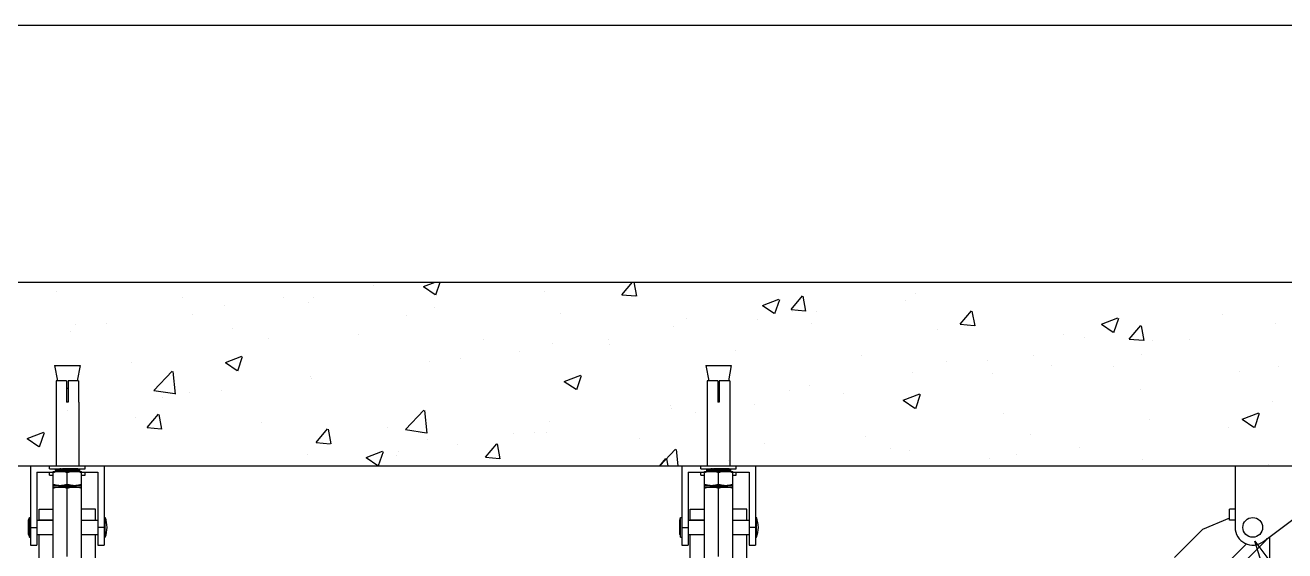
# Model space of a CAD drawing. Extents: x 185245 to 1992634, y -19957 to 755165.
# Drawn here: x 1876347 to 1880398, y 584013 to 585705 of the extents above; entities that cross this region are included whole.
import ezdxf

# ---------------------------------------------------------------- set-up
doc = ezdxf.new("R2010")
doc.units = 0
doc.header["$LTSCALE"] = 1000
doc.header["$MEASUREMENT"] = 0
for name, color, linetype in [('02___PRT_ALL_AXES', 7, 'Continuous'), ('03___PRT_ALL_CURVES', 7, 'Continuous'), ('11122', 7, 'Continuous'), ('图框', 4, 'Continuous')]:
    doc.layers.add(name, color=color, linetype=linetype)

msp = doc.modelspace()

# ---------------------------------------------------------------- linework, layer by layer
at = {"color": 0, "linetype": 'Continuous'}
for p, q in [((1876445.9, 584560), (1876445.9, 584491.7)), ((1876480, 584560), (1876445.9, 584560)), ((1876480, 584560), (1876480, 584491.7)), ((1876484.5, 584560), (1876484.5, 584491.7)), ((1876518.6, 584560), (1876484.5, 584560)), ((1876518.6, 584560), (1876518.6, 584491.7)), ((1878540.4, 584560), (1878540.4, 584491.7)), ((1878574.5, 584560), (1878540.4, 584560)), ((1878574.5, 584560), (1878574.5, 584491.7)), ((1878579, 584560), (1878579, 584491.7)), ((1878613.1, 584560), (1878579, 584560)), ((1878613.1, 584560), (1878613.1, 584491.7)), ((1876445.8, 584491.7), (1876445.8, 584286.8)), ((1876445.9, 584491.7), (1876445.8, 584491.7)), ((1876484.5, 584491.7), (1876480, 584491.7)), ((1876518.7, 584491.7), (1876518.6, 584491.7)), ((1876518.7, 584491.7), (1876518.7, 584286.8)), ((1878540.3, 584491.7), (1878540.3, 584286.8)), ((1878540.4, 584491.7), (1878540.3, 584491.7)), ((1878579, 584491.7), (1878574.5, 584491.7)), ((1878613.2, 584491.7), (1878613.1, 584491.7)), ((1878613.2, 584491.7), (1878613.2, 584286.8)), ((1876363.9, 584286.8), (1876363.9, 584031.8)), ((1876363.9, 584286.8), (1876425.3, 584286.8)), ((1876384.3, 584266.3), (1876384.3, 584031.8)), ((1876384.3, 584266.3), (1876436.7, 584266.3)), ((1876443.5, 584275.4), (1876443.5, 584271.7)), ((1876446.9, 584276.2), (1876446.2, 584276.1)), ((1876447.7, 584276.2), (1876446.9, 584276.2)), ((1876447.4, 584270.9), (1876448.3, 584270.9)), ((1876448.7, 584276.3), (1876447.7, 584276.2)), ((1876448.3, 584270.9), (1876449.4, 584270.8)), ((1876450.4, 584276.3), (1876448.7, 584276.3)), ((1876449.4, 584270.8), (1876451.3, 584270.7)), ((1876452.4, 584276.4), (1876450.4, 584276.3)), ((1876451.3, 584270.7), (1876454.9, 584270.6)), ((1876457.4, 584276.6), (1876452.4, 584276.4)), ((1876453.4, 584271.5), (1876454.9, 584271.4)), ((1876454.9, 584272.4), (1876454.1, 584272.4)), ((1876454.9, 584276.1), (1876454.4, 584276)), ((1876454.8, 584271.9), (1876454.4, 584271.9)), ((1876454.5, 584270.6), (1876454.8, 584270.6)), ((1876454.9, 584271.9), (1876454.8, 584271.9)), ((1876454.9, 584276.8), (1876454.9, 584277.6)), ((1876455, 584276.1), (1876454.9, 584276.1)), ((1876454.9, 584272.4), (1876454.9, 584272.4)), ((1876455, 584271.9), (1876454.9, 584271.9)), ((1876454.9, 584270), (1876454.9, 584271.6)), ((1876455, 584276.7), (1876455.4, 584276.5)), ((1876455, 584271.7), (1876455.8, 584271.7)), ((1876455, 584269.9), (1876457.4, 584268.5)), ((1876455.8, 584271.7), (1876456.8, 584271.8)), ((1876456, 584277.1), (1876457.6, 584277.3)), ((1876456, 584270.3), (1876457.6, 584270.5)), ((1876456.8, 584271.8), (1876458, 584271.8)), ((1876466.2, 584276.8), (1876457.4, 584276.6)), ((1876458.1, 584272.5), (1876458, 584272.5)), ((1876458, 584271.8), (1876460, 584271.9)), ((1876458.2, 584272.5), (1876458.1, 584272.5)), ((1876460, 584271.9), (1876463.3, 584272)), ((1876463.3, 584272), (1876468.4, 584272.2)), ((1876468.4, 584272.2), (1876475.6, 584272.4)), ((1876482.2, 584272.6), (1876481.3, 584272.6)), ((1876482.2, 584272.6), (1876481.3, 584272.6)), ((1876481.3, 584271.7), (1876482.1, 584271.7)), ((1876482.2, 584277.2), (1876481.5, 584277.2)), ((1876497.4, 584277.6), (1876482.2, 584277.2)), ((1876485.4, 584277.3), (1876482.2, 584277.2)), ((1876482.2, 584272.6), (1876482.2, 584272.6)), ((1876494.6, 584272.9), (1876506.9, 584273.2)), ((1876504.2, 584270.5), (1876507.1, 584270.8)), ((1876505, 584268.8), (1876507.5, 584269)), ((1876505.6, 584273.7), (1876505.4, 584273.7)), ((1876506.9, 584273.2), (1876512.2, 584273.4)), ((1876507.5, 584269), (1876509, 584269.2)), ((1876509.5, 584271.4), (1876507.8, 584272.3)), ((1876509.6, 584277.4), (1876508.2, 584277.4)), ((1876509.5, 584268.9), (1876508.9, 584269.3)), ((1876509, 584269.2), (1876509.5, 584269.4)), ((1876509.6, 584271.3), (1876509.5, 584271.4)), ((1876509.5, 584269.4), (1876509.6, 584269.5)), ((1876509.5, 584269.3), (1876509.5, 584269.3)), ((1876509.5, 584269.3), (1876509.6, 584269.3)), ((1876509.5, 584268.9), (1876509.9, 584268.9)), ((1876515.8, 584277.6), (1876509.6, 584277.4)), ((1876509.6, 584271.3), (1876509.6, 584269.5)), ((1876509.6, 584268.5), (1876509.6, 584268.9)), ((1876511.7, 584268.7), (1876511.9, 584268.7)), ((1876511.8, 584272.5), (1876511.8, 584272.4)), ((1876511.8, 584269), (1876511.8, 584272.4)), ((1876511.8, 584269), (1876511.8, 584269)), ((1876511.9, 584268.7), (1876512, 584268.6)), ((1876512, 584268.6), (1876512.1, 584268.6)), ((1876512.1, 584268.6), (1876512.3, 584268.5)), ((1876512.2, 584273.4), (1876514.2, 584273.5)), ((1876512.5, 584273.1), (1876520.5, 584273.1)), ((1876514.2, 584273.5), (1876515.9, 584273.6)), ((1876516, 584273.5), (1876515.4, 584273.6)), ((1876515.9, 584273.6), (1876516.8, 584273.6)), ((1876516.9, 584273.5), (1876516, 584273.5)), ((1876516.8, 584273.6), (1876517.6, 584273.7)), ((1876517.7, 584273.4), (1876516.9, 584273.5)), ((1876517.6, 584273.7), (1876518.3, 584273.7)), ((1876520.9, 584277.6), (1876520.9, 584274.5)), ((1876520.9, 584272.6), (1876520.9, 584272.6)), ((1876520.9, 584272.6), (1876520.9, 584269)), ((1876527.8, 584266.3), (1876580.1, 584266.3)), ((1876539.2, 584286.8), (1876600.6, 584286.8)), ((1876580.1, 584266.3), (1876580.1, 584031.8)), ((1876600.6, 584286.8), (1876600.6, 584031.8)), ((1878458.4, 584286.8), (1878458.4, 584031.8)), ((1878458.4, 584286.8), (1878519.8, 584286.8)), ((1878478.9, 584266.3), (1878478.9, 584031.8)), ((1878478.9, 584266.3), (1878531.2, 584266.3)), ((1878538.1, 584275.4), (1878538.1, 584271.7)), ((1878541.4, 584276.2), (1878540.7, 584276.1)), ((1878542.2, 584276.2), (1878541.4, 584276.2)), ((1878541.9, 584270.9), (1878542.9, 584270.9)), ((1878543.2, 584276.3), (1878542.2, 584276.2)), ((1878542.9, 584270.9), (1878543.9, 584270.8)), ((1878544.9, 584276.3), (1878543.2, 584276.3)), ((1878543.9, 584270.8), (1878545.8, 584270.7)), ((1878546.9, 584276.4), (1878544.9, 584276.3)), ((1878545.8, 584270.7), (1878549.4, 584270.6)), ((1878551.9, 584276.6), (1878546.9, 584276.4)), ((1878548, 584271.5), (1878549.4, 584271.4)), ((1878549.4, 584272.4), (1878548.6, 584272.4)), ((1878549.4, 584276.1), (1878548.9, 584276)), ((1878549.4, 584271.9), (1878548.9, 584271.9)), ((1878549, 584270.6), (1878549.4, 584270.6)), ((1878549.4, 584276.8), (1878549.4, 584277.6)), ((1878549.5, 584276.1), (1878549.4, 584276.1)), ((1878549.5, 584272.4), (1878549.4, 584272.4)), ((1878549.5, 584271.9), (1878549.4, 584271.9)), ((1878549.4, 584271.9), (1878549.4, 584271.9)), ((1878549.4, 584270), (1878549.4, 584271.6)), ((1878549.5, 584276.7), (1878549.9, 584276.5)), ((1878549.5, 584271.7), (1878550.3, 584271.7)), ((1878549.5, 584269.9), (1878551.9, 584268.5)), ((1878550.3, 584271.7), (1878551.4, 584271.8)), ((1878550.5, 584277.1), (1878552.1, 584277.3)), ((1878550.5, 584270.3), (1878552.1, 584270.5)), ((1878551.4, 584271.8), (1878552.5, 584271.8)), ((1878560.7, 584276.8), (1878551.9, 584276.6)), ((1878552.6, 584272.5), (1878552.5, 584272.5)), ((1878552.5, 584271.8), (1878554.6, 584271.9)), ((1878552.7, 584272.5), (1878552.6, 584272.5)), ((1878554.6, 584271.9), (1878557.9, 584272)), ((1878557.9, 584272), (1878562.9, 584272.2)), ((1878562.9, 584272.2), (1878570.1, 584272.4)), ((1878576.8, 584272.6), (1878575.8, 584272.6)), ((1878576.8, 584272.6), (1878575.8, 584272.6)), ((1878575.8, 584271.7), (1878576.6, 584271.7)), ((1878576.8, 584277.2), (1878576, 584277.2)), ((1878591.9, 584277.6), (1878576.8, 584277.2)), ((1878579.9, 584277.3), (1878576.8, 584277.2)), ((1878589.1, 584272.9), (1878601.4, 584273.2)), ((1878598.7, 584270.5), (1878601.7, 584270.8)), ((1878599.5, 584268.8), (1878602, 584269)), ((1878600.1, 584273.7), (1878599.9, 584273.7)), ((1878601.4, 584273.2), (1878606.7, 584273.4)), ((1878602, 584269), (1878603.5, 584269.2)), ((1878604, 584271.4), (1878602.3, 584272.3)), ((1878604.1, 584277.4), (1878602.7, 584277.4)), ((1878604, 584268.9), (1878603.4, 584269.3)), ((1878603.5, 584269.2), (1878604, 584269.4)), ((1878604.1, 584271.3), (1878604, 584271.4)), ((1878604, 584269.4), (1878604.1, 584269.5)), ((1878604, 584269.3), (1878604.1, 584269.3)), ((1878604, 584268.9), (1878604.4, 584268.9)), ((1878610.3, 584277.6), (1878604.1, 584277.4)), ((1878604.1, 584271.3), (1878604.1, 584269.5)), ((1878604.1, 584269.3), (1878604.1, 584269.3)), ((1878604.1, 584268.5), (1878604.1, 584268.9)), ((1878606.3, 584272.5), (1878606.4, 584272.4)), ((1878606.3, 584268.7), (1878606.4, 584268.7)), ((1878606.4, 584269), (1878606.4, 584272.4)), ((1878606.4, 584269), (1878606.4, 584269)), ((1878606.4, 584268.7), (1878606.5, 584268.6)), ((1878606.5, 584268.6), (1878606.6, 584268.6)), ((1878606.6, 584268.6), (1878606.8, 584268.5)), ((1878606.7, 584273.4), (1878608.7, 584273.5)), ((1878607, 584273.1), (1878615, 584273.1)), ((1878608.7, 584273.5), (1878610.4, 584273.6)), ((1878610.5, 584273.5), (1878609.9, 584273.6)), ((1878610.4, 584273.6), (1878611.3, 584273.6)), ((1878611.3, 584273.6), (1878612.1, 584273.7)), ((1878612.1, 584273.7), (1878612.8, 584273.7)), ((1878615.5, 584277.6), (1878615.5, 584274.5)), ((1878615.5, 584272.6), (1878615.5, 584272.6)), ((1878615.5, 584272.6), (1878615.5, 584269)), ((1878622.3, 584266.3), (1878674.7, 584266.3)), ((1878633.7, 584286.8), (1878695.1, 584286.8)), ((1878674.7, 584266.3), (1878674.7, 584031.8)), ((1878695.1, 584286.8), (1878695.1, 584031.8)), ((1880237.8, 584286.8), (1880237.8, 584088.7)), ((1880237.8, 584286.8), (1880658.5, 584286.8)), ((1880328.9, 584043.2), (1880624.8, 584266.3)), ((1876454.9, 584223), (1876454.9, 584222.2)), ((1876454.9, 584222.1), (1876454.9, 584222.1)), ((1876455, 584222), (1876458.9, 584219.7)), ((1876455.1, 584222.3), (1876456, 584222.5)), ((1876455.4, 584222.3), (1876457, 584222.6)), ((1876456, 584222.5), (1876457.6, 584222.7)), ((1876458.1, 584219.5), (1876456.3, 584218.5)), ((1876457, 584222.6), (1876459.5, 584222.8)), ((1876458.1, 584220.4), (1876458.1, 584219.4)), ((1876458.3, 584219.6), (1876458.1, 584219.5)), ((1876459.2, 584222.8), (1876459.4, 584222.8)), ((1876504.4, 584219.6), (1876507.3, 584219.8)), ((1876505.8, 584222.6), (1876504.8, 584222.5)), ((1876509.5, 584221.1), (1876506.3, 584222.9)), ((1876506.4, 584222.9), (1876506.4, 584222.8)), ((1876508.5, 584220.7), (1876506.9, 584220.6)), ((1876507.3, 584219.8), (1876509, 584220)), ((1876508.9, 584220.8), (1876508.5, 584220.7)), ((1876509.6, 584218.5), (1876509.6, 584221)), ((1878549.4, 584223), (1878549.4, 584222.2)), ((1878549.4, 584222.1), (1878549.4, 584222.1)), ((1878549.5, 584222), (1878553.5, 584219.7)), ((1878549.6, 584222.3), (1878550.5, 584222.5)), ((1878550, 584222.3), (1878551.5, 584222.6)), ((1878550.5, 584222.5), (1878552.1, 584222.7)), ((1878552.7, 584219.5), (1878550.8, 584218.5)), ((1878551.5, 584222.6), (1878554, 584222.8)), ((1878552.6, 584220.4), (1878552.6, 584219.4)), ((1878552.9, 584219.6), (1878552.7, 584219.5)), ((1878553.7, 584222.8), (1878554, 584222.8)), ((1878599, 584219.6), (1878601.8, 584219.8)), ((1878600.4, 584222.6), (1878599.3, 584222.5)), ((1878604, 584221.1), (1878600.9, 584222.9)), ((1878600.9, 584222.9), (1878600.9, 584222.8)), ((1878603, 584220.7), (1878601.4, 584220.6)), ((1878601.8, 584219.8), (1878603.5, 584220)), ((1878603.4, 584220.8), (1878603, 584220.7)), ((1878604.1, 584218.5), (1878604.1, 584221)), ((1876509.5, 584218.7), (1876509.6, 584218.8)), ((1878604, 584218.7), (1878604.1, 584218.8)), ((1876391.2, 584111.5), (1876391.2, 584147.9)), ((1876391.2, 584147.9), (1876436.7, 584147.9)), ((1876573.3, 584147.9), (1876527.8, 584147.9)), ((1876573.3, 584111.5), (1876573.3, 584147.9)), ((1878485.7, 584111.5), (1878485.7, 584147.9)), ((1878485.7, 584147.9), (1878531.2, 584147.9)), ((1878667.8, 584147.9), (1878622.3, 584147.9)), ((1878667.8, 584111.5), (1878667.8, 584147.9)), ((1880219.9, 584111.9), (1880219.9, 584147.9)), ((1880237.8, 584147.9), (1880219.9, 584147.9)), ((1876436.7, 584111.9), (1876391.2, 584111.9)), ((1876527.8, 584111.9), (1876573.3, 584111.9)), ((1878531.2, 584111.9), (1878485.7, 584111.9)), ((1878622.3, 584111.9), (1878667.8, 584111.9)), ((1880219.9, 584118.6), (1880133.3, 584081.9)), ((1880237.8, 584111.9), (1880219.9, 584111.9)), ((1876363.9, 584088.7), (1876384.3, 584088.7)), ((1876573.3, 583945.3), (1876573.3, 584065.9)), ((1876600.6, 584088.7), (1876580.1, 584088.7)), ((1878458.4, 584088.7), (1878478.9, 584088.7)), ((1878485.7, 583945.3), (1878485.7, 584065.9)), ((1878695.1, 584088.7), (1878674.7, 584088.7)), ((1880133.3, 584081.9), (1880043.2, 583991.7)), ((1880349.3, 583950.1), (1880349.3, 584058.6)), ((1876363.9, 584031.8), (1876384.3, 584031.8)), ((1876580.1, 584031.8), (1876600.6, 584031.8)), ((1878458.4, 584031.8), (1878478.9, 584031.8)), ((1878674.7, 584031.8), (1878695.1, 584031.8)), ((1880274.6, 584035.8), (1880204.7, 583965.9)), ((1880336.5, 584046.8), (1880230.2, 583940.5))]:
    msp.add_line(p, q, dxfattribs=at)
at = {"color": 7, "linetype": 'Continuous'}
for p, q in [((1876391.2, 582435.8), (1876391.2, 584065.9)), ((1878667.8, 582574.7), (1878667.8, 584065.9))]:
    msp.add_line(p, q, dxfattribs=at)
at = {"color": 0, "linetype": 'Continuous'}
for points in [[(1876446.2, 584276.1), (1876445.9, 584276.1), (1876445.6, 584276.1), (1876445.3, 584276.1), (1876445.1, 584276), (1876444.9, 584276), (1876444.7, 584276), (1876444.5, 584276), (1876444.4, 584276), (1876444.3, 584275.9), (1876444.1, 584275.9), (1876444, 584275.9), (1876444, 584275.9), (1876443.9, 584275.8), (1876443.8, 584275.8), (1876443.7, 584275.7), (1876443.5, 584275.5), (1876443.5, 584275.4)], [(1876443.5, 584271.7), (1876443.5, 584271.6), (1876443.7, 584271.4), (1876443.8, 584271.3), (1876443.9, 584271.3), (1876444, 584271.2), (1876444.1, 584271.2), (1876444.2, 584271.2), (1876444.3, 584271.2), (1876444.4, 584271.1), (1876444.6, 584271.1), (1876444.7, 584271.1), (1876444.9, 584271.1), (1876445.1, 584271.1), (1876445.4, 584271), (1876445.7, 584271), (1876445.9, 584271), (1876446.3, 584271), (1876446.6, 584270.9), (1876447.4, 584270.9)], [(1876452.4, 584271.4), (1876452.5, 584271.4), (1876452.5, 584271.4), (1876452.6, 584271.4), (1876452.7, 584271.4), (1876452.8, 584271.4), (1876453, 584271.5), (1876453.2, 584271.5), (1876453.4, 584271.5), (1876453.6, 584271.5), (1876453.9, 584271.6), (1876454.2, 584271.6), (1876454.6, 584271.6), (1876455, 584271.7)], [(1876481.5, 584277.2), (1876480, 584277.1), (1876466.2, 584276.8)], [(1876475.6, 584272.4), (1876480.9, 584272.6), (1876481.3, 584272.6)], [(1876482.2, 584272.6), (1876483.7, 584272.7), (1876494.6, 584272.9)], [(1876509.9, 584268.9), (1876510.3, 584268.9), (1876510.5, 584268.8), (1876510.8, 584268.8), (1876511.1, 584268.8), (1876511.3, 584268.8), (1876511.5, 584268.7), (1876511.6, 584268.7), (1876511.7, 584268.7)], [(1876520.3, 584273.2), (1876520.2, 584273.2), (1876520.1, 584273.2), (1876519.9, 584273.2), (1876519.8, 584273.3), (1876519.6, 584273.3), (1876519.4, 584273.3), (1876519.2, 584273.3), (1876518.9, 584273.3), (1876518.7, 584273.4), (1876518.4, 584273.4), (1876517.7, 584273.4)], [(1876518.3, 584273.7), (1876518.6, 584273.7), (1876518.9, 584273.8), (1876519.1, 584273.8), (1876519.4, 584273.8), (1876519.6, 584273.8), (1876519.7, 584273.8), (1876519.9, 584273.9), (1876520, 584273.9), (1876520.2, 584273.9), (1876520.3, 584273.9), (1876520.4, 584273.9), (1876520.5, 584274), (1876520.6, 584274), (1876520.7, 584274), (1876520.8, 584274.1), (1876520.9, 584274.3), (1876520.9, 584274.5)], [(1876520.9, 584272.6), (1876520.9, 584272.8), (1876520.8, 584273), (1876520.7, 584273.1), (1876520.6, 584273.1), (1876520.5, 584273.1), (1876520.4, 584273.2), (1876520.3, 584273.2)], [(1878540.7, 584276.1), (1878540.4, 584276.1), (1878540.1, 584276.1), (1878539.9, 584276.1), (1878539.6, 584276), (1878539.4, 584276), (1878539.2, 584276), (1878539.1, 584276), (1878538.9, 584276), (1878538.8, 584275.9), (1878538.7, 584275.9), (1878538.6, 584275.9), (1878538.5, 584275.9), (1878538.4, 584275.8), (1878538.3, 584275.8), (1878538.2, 584275.7), (1878538.1, 584275.5), (1878538.1, 584275.4)], [(1878538.1, 584271.7), (1878538.1, 584271.6), (1878538.2, 584271.4), (1878538.3, 584271.3), (1878538.4, 584271.3), (1878538.5, 584271.2), (1878538.6, 584271.2), (1878538.7, 584271.2), (1878538.8, 584271.2), (1878538.9, 584271.1), (1878539.1, 584271.1), (1878539.3, 584271.1), (1878539.4, 584271.1), (1878539.7, 584271.1), (1878539.9, 584271), (1878540.2, 584271), (1878540.5, 584271), (1878540.8, 584271), (1878541.1, 584270.9), (1878541.9, 584270.9)], [(1878547, 584271.4), (1878547, 584271.4), (1878547, 584271.4), (1878547.1, 584271.4), (1878547.2, 584271.4), (1878547.3, 584271.4), (1878547.5, 584271.5), (1878547.7, 584271.5), (1878547.9, 584271.5), (1878548.2, 584271.5), (1878548.5, 584271.6), (1878548.8, 584271.6), (1878549.1, 584271.6), (1878549.5, 584271.7)], [(1878576, 584277.2), (1878574.5, 584277.1), (1878560.7, 584276.8)], [(1878570.1, 584272.4), (1878575.4, 584272.6), (1878575.8, 584272.6)], [(1878576.8, 584272.6), (1878578.2, 584272.7), (1878589.1, 584272.9)], [(1878604.4, 584268.9), (1878604.8, 584268.9), (1878605.1, 584268.8), (1878605.3, 584268.8), (1878605.6, 584268.8), (1878605.8, 584268.8), (1878606, 584268.7), (1878606.1, 584268.7), (1878606.3, 584268.7)], [(1878611.8, 584273.5), (1878611.4, 584273.5), (1878610.5, 584273.5)], [(1878614.8, 584273.2), (1878614.7, 584273.2), (1878614.6, 584273.2), (1878614.4, 584273.2), (1878614.3, 584273.3), (1878614.1, 584273.3), (1878613.9, 584273.3), (1878613.7, 584273.3), (1878613.4, 584273.3), (1878613.2, 584273.4), (1878612.9, 584273.4), (1878612.6, 584273.4), (1878611.8, 584273.5)], [(1878612.8, 584273.7), (1878613.1, 584273.7), (1878613.4, 584273.8), (1878613.6, 584273.8), (1878613.9, 584273.8), (1878614.1, 584273.8), (1878614.3, 584273.8), (1878614.4, 584273.9), (1878614.6, 584273.9), (1878614.7, 584273.9), (1878614.8, 584273.9), (1878614.9, 584273.9), (1878615, 584274), (1878615.1, 584274), (1878615.2, 584274), (1878615.3, 584274.1), (1878615.4, 584274.3), (1878615.5, 584274.5)], [(1878615.5, 584272.6), (1878615.4, 584272.8), (1878615.3, 584273), (1878615.2, 584273.1), (1878615.1, 584273.1), (1878615, 584273.1), (1878614.9, 584273.2), (1878614.8, 584273.2)]]:
    msp.add_lwpolyline(points, dxfattribs=at)
at = {"color": 4}
msp.add_lwpolyline([(1880323.9, 583972.8), (1880301.2, 584044.8), (1880346, 583984)], close=True, dxfattribs=at)
at = {"color": 0, "linetype": 'Continuous'}
for centre, radius, start, end in [((1876489.7, 583170.8), 1102.2, 91.6501, 91.8075), ((1876465.8, 584186.7), 90.9, 94.1684, 95.1881), ((1876465.8, 584179.9), 90.9, 94.1694, 95.1882), ((1876474.1, 584072.4), 205.6, 93.2399, 94.147), ((1876380, 588973.4), 4697.3, 271.2473, 271.4806), ((1876415.3, 586779.9), 2503.6, 271.6057, 271.8794), ((1876489.3, 584477.1), 208.9, 273.3668, 274.3005), ((1876473.8, 585408.7), 1135.5, 271.607, 271.7731), ((1878584.2, 583170.8), 1102.2, 91.6501, 91.8075), ((1878560.4, 584186.7), 90.9, 94.1684, 95.1881), ((1878560.3, 584179.9), 90.9, 94.1694, 95.1882), ((1878568.6, 584072.4), 205.6, 93.2399, 94.147), ((1878474.5, 588973.4), 4697.3, 271.2473, 271.4806), ((1878509.8, 586779.9), 2503.6, 271.6057, 271.8794), ((1878583.8, 584477.1), 208.9, 273.3668, 274.3005), ((1878568.3, 585408.7), 1135.5, 271.607, 271.7731), ((1876465.8, 584132.1), 91, 94.1671, 95.1881), ((1876474.5, 584010.4), 212.9, 93.2502, 94.067), ((1876475.2, 584014.4), 209, 93.3665, 94.3004), ((1876498.7, 584311), 90.8, 274.1697, 275.1896), ((1876507.9, 584225.2), 5.31, 281.6493, 282.7309), ((1878560.4, 584132.1), 91, 94.1671, 95.1881), ((1878569.1, 584010.4), 212.9, 93.2502, 94.067), ((1878569.7, 584014.4), 209, 93.3665, 94.3004), ((1878593.2, 584311), 90.8, 274.1697, 275.1896), ((1878602.4, 584225.2), 5.31, 281.6493, 282.7309), ((1880294.7, 584088.7), 56.9, 180, 307.0107), ((1880294.7, 584088.7), 59.2, 314.9988, 322.2479)]:
    msp.add_arc(centre, radius, start, end, dxfattribs=at)
for points, knots in [([(1876454.4, 584276), (1876452.9, 584276), (1876450.7, 584275.9), (1876448, 584275.8), (1876446.5, 584275.7), (1876445.3, 584275.6), (1876444.3, 584275.6), (1876443.9, 584275.5), (1876443.5, 584275.4), (1876443.5, 584275.4)], [0, 0, 0, 0, 0.423925, 0.595722, 0.738554, 0.851132, 0.932472, 0.981953, 1, 1, 1, 1]), ([(1876454.1, 584272.4), (1876452.6, 584272.3), (1876450.5, 584272.3), (1876447.9, 584272.1), (1876446.4, 584272.1), (1876445.2, 584272), (1876444.3, 584271.9), (1876443.9, 584271.8), (1876443.5, 584271.8), (1876443.5, 584271.7)], [0, 0, 0, 0, 0.424043, 0.595743, 0.738454, 0.850936, 0.93224, 0.981777, 1, 1, 1, 1]), ([(1876454.4, 584271.9), (1876450.9, 584271.8), (1876437, 584271.3), (1876451, 584270.7), (1876454.5, 584270.6)], [0, 0, 0, 0, 0.498057, 1, 1, 1, 1]), ([(1876456.1, 584271.7), (1876455.6, 584271.7), (1876454.7, 584271.6), (1876453.6, 584271.5), (1876453, 584271.5), (1876452.6, 584271.4), (1876452.4, 584271.4), (1876452.2, 584271.3), (1876452.2, 584271.2), (1876452.3, 584271.2), (1876452.5, 584271.2), (1876452.8, 584271.1), (1876453.1, 584271.1), (1876453.8, 584271), (1876454.4, 584270.9), (1876454.8, 584270.9)], [0, 0, 0, 0, 0.234154, 0.41116, 0.477498, 0.528783, 0.56497, 0.586288, 0.595101, 0.608674, 0.63648, 0.679317, 0.737253, 0.810169, 1, 1, 1, 1]), ([(1876454.9, 584276.8), (1876454.9, 584276.9), (1876455.5, 584277), (1876455.7, 584277.1), (1876456, 584277.1)], [0, 0, 0, 0, 0.274675, 1, 1, 1, 1]), ([(1876454.9, 584270), (1876454.9, 584270.1), (1876455.5, 584270.2), (1876455.7, 584270.3), (1876456, 584270.3)], [0, 0, 0, 0, 0.274682, 1, 1, 1, 1]), ([(1876508.2, 584277.4), (1876504, 584277.3), (1876486.3, 584276.8), (1876468.5, 584276.5), (1876455, 584276.1)], [0, 0, 0, 0, 0.234468, 1, 1, 1, 1]), ([(1876481.3, 584272.6), (1876478.9, 584272.6), (1876470.1, 584272.4), (1876461.3, 584272.2), (1876455, 584271.9)], [0, 0, 0, 0, 0.27684, 1, 1, 1, 1]), ([(1876481.3, 584272.6), (1876476.4, 584272.5), (1876468, 584272.2), (1876459.6, 584271.9), (1876456.1, 584271.7)], [0, 0, 0, 0, 0.578882, 1, 1, 1, 1]), ([(1876505.4, 584273.7), (1876501.6, 584273.5), (1876485.9, 584273.2), (1876470.2, 584272.9), (1876458.2, 584272.5)], [0, 0, 0, 0, 0.237826, 1, 1, 1, 1]), ([(1876459.2, 584270.6), (1876460.6, 584270.7), (1876468, 584271.1), (1876475.3, 584271.4), (1876481.3, 584271.7)], [0, 0, 0, 0, 0.190147, 1, 1, 1, 1]), ([(1876462.9, 584268.5), (1876466.2, 584268.7), (1876479.9, 584269.4), (1876493.7, 584269.8), (1876504.2, 584270.5)], [0, 0, 0, 0, 0.237578, 1, 1, 1, 1]), ([(1876482.1, 584271.7), (1876484.4, 584271.8), (1876492.1, 584272.1), (1876499.8, 584272.4), (1876505.3, 584272.8)], [0, 0, 0, 0, 0.294129, 1, 1, 1, 1]), ([(1876505.3, 584272.8), (1876505.9, 584272.8), (1876507, 584272.9), (1876508, 584273), (1876508.5, 584273.1)], [0, 0, 0, 0, 0.577661, 1, 1, 1, 1]), ([(1876507.1, 584270.8), (1876507.3, 584270.8), (1876507.9, 584270.9), (1876508.5, 584270.9), (1876509, 584271)], [0, 0, 0, 0, 0.309698, 1, 1, 1, 1]), ([(1876508.5, 584273.1), (1876508.7, 584273.1), (1876509, 584273.2), (1876509.4, 584273.3), (1876509.5, 584273.3)], [0, 0, 0, 0, 0.642402, 1, 1, 1, 1]), ([(1876509.6, 584268.9), (1876509.6, 584268.7), (1876509, 584268.7), (1876508.7, 584268.6), (1876508.5, 584268.5)], [0, 0, 0, 0, 0.274803, 1, 1, 1, 1]), ([(1876508.6, 584272.8), (1876509.3, 584272.8), (1876510.4, 584272.7), (1876511.4, 584272.6), (1876511.8, 584272.5)], [0, 0, 0, 0, 0.677744, 1, 1, 1, 1]), ([(1876520.9, 584274.5), (1876520.9, 584274.4), (1876520.5, 584274.4), (1876520.1, 584274.3), (1876519, 584274.2), (1876517.7, 584274.1), (1876516, 584274), (1876513, 584273.9), (1876510.6, 584273.8), (1876508.9, 584273.8)], [0, 0, 0, 0, 0.017992, 0.06769, 0.149385, 0.262368, 0.405527, 0.577405, 1, 1, 1, 1]), ([(1876509, 584271), (1876509.1, 584271.1), (1876509.3, 584271.1), (1876509.5, 584271.2), (1876509.6, 584271.3)], [0, 0, 0, 0, 0.689299, 1, 1, 1, 1]), ([(1876509.6, 584271.3), (1876509.6, 584271.3), (1876509.6, 584271.3), (1876509.6, 584271.3), (1876509.6, 584271.3)], [0, 0, 0, 0, 0.5047, 1, 1, 1, 1]), ([(1876509.6, 584269.3), (1876509.8, 584269.3), (1876510.5, 584269.3), (1876511.1, 584269.2), (1876511.5, 584269.1)], [0, 0, 0, 0, 0.331185, 1, 1, 1, 1]), ([(1876510.9, 584273.4), (1876511.2, 584273.4), (1876511.6, 584273.3), (1876512.1, 584273.2), (1876512.3, 584273.2), (1876512.5, 584273.1), (1876512.5, 584273.1)], [0, 0, 0, 0, 0.42703, 0.735528, 0.924649, 1, 1, 1, 1]), ([(1876511.5, 584269.1), (1876511.6, 584269.1), (1876511.7, 584269.1), (1876511.8, 584269), (1876511.8, 584269)], [0, 0, 0, 0, 0.70775, 1, 1, 1, 1]), ([(1876512.5, 584273.1), (1876512.3, 584273.1), (1876512, 584272.9), (1876511.8, 584272.6), (1876511.8, 584272.4)], [0, 0, 0, 0, 0.495875, 1, 1, 1, 1]), ([(1876515.4, 584273.5), (1876516.1, 584273.5), (1876517.4, 584273.5), (1876518.9, 584273.4), (1876519.7, 584273.3), (1876520.1, 584273.2), (1876520.3, 584273.2), (1876520.5, 584273.1), (1876520.5, 584273.1)], [0, 0, 0, 0, 0.429234, 0.741517, 0.852145, 0.931884, 0.980656, 1, 1, 1, 1]), ([(1878548.9, 584276), (1878547.4, 584276), (1878545.2, 584275.9), (1878542.5, 584275.8), (1878541, 584275.7), (1878539.8, 584275.6), (1878538.8, 584275.6), (1878538.4, 584275.5), (1878538.1, 584275.4), (1878538.1, 584275.4)], [0, 0, 0, 0, 0.423925, 0.595722, 0.738554, 0.851132, 0.932472, 0.981953, 1, 1, 1, 1]), ([(1878548.6, 584272.4), (1878547.1, 584272.3), (1878545, 584272.3), (1878542.4, 584272.1), (1878540.9, 584272.1), (1878539.7, 584272), (1878538.8, 584271.9), (1878538.4, 584271.8), (1878538.1, 584271.8), (1878538.1, 584271.7)], [0, 0, 0, 0, 0.424043, 0.595743, 0.738454, 0.850936, 0.93224, 0.981777, 1, 1, 1, 1]), ([(1878548.9, 584271.9), (1878545.4, 584271.8), (1878531.6, 584271.3), (1878545.5, 584270.7), (1878549, 584270.6)], [0, 0, 0, 0, 0.498057, 1, 1, 1, 1]), ([(1878550.6, 584271.7), (1878550.1, 584271.7), (1878549.2, 584271.6), (1878548.1, 584271.5), (1878547.5, 584271.5), (1878547.1, 584271.4), (1878546.9, 584271.4), (1878546.8, 584271.3), (1878546.7, 584271.2), (1878546.8, 584271.2), (1878547, 584271.2), (1878547.3, 584271.1), (1878547.7, 584271.1), (1878548.4, 584271), (1878548.9, 584270.9), (1878549.4, 584270.9)], [0, 0, 0, 0, 0.234154, 0.41116, 0.477498, 0.528783, 0.56497, 0.586288, 0.595101, 0.608674, 0.63648, 0.679317, 0.737253, 0.810169, 1, 1, 1, 1]), ([(1878549.4, 584276.8), (1878549.4, 584276.9), (1878550, 584277), (1878550.3, 584277.1), (1878550.5, 584277.1)], [0, 0, 0, 0, 0.274675, 1, 1, 1, 1]), ([(1878549.4, 584270), (1878549.4, 584270.1), (1878550, 584270.2), (1878550.3, 584270.3), (1878550.5, 584270.3)], [0, 0, 0, 0, 0.274682, 1, 1, 1, 1]), ([(1878602.7, 584277.4), (1878598.5, 584277.3), (1878580.8, 584276.8), (1878563.1, 584276.5), (1878549.5, 584276.1)], [0, 0, 0, 0, 0.234468, 1, 1, 1, 1]), ([(1878575.8, 584272.6), (1878573.4, 584272.6), (1878564.6, 584272.4), (1878555.8, 584272.2), (1878549.5, 584271.9)], [0, 0, 0, 0, 0.27684, 1, 1, 1, 1]), ([(1878575.8, 584272.6), (1878570.9, 584272.5), (1878562.5, 584272.2), (1878554.1, 584271.9), (1878550.6, 584271.7)], [0, 0, 0, 0, 0.578882, 1, 1, 1, 1]), ([(1878599.9, 584273.7), (1878596.2, 584273.5), (1878580.4, 584273.2), (1878564.7, 584272.9), (1878552.7, 584272.5)], [0, 0, 0, 0, 0.237826, 1, 1, 1, 1]), ([(1878553.7, 584270.6), (1878555.1, 584270.7), (1878562.5, 584271.1), (1878569.9, 584271.4), (1878575.8, 584271.7)], [0, 0, 0, 0, 0.190147, 1, 1, 1, 1]), ([(1878557.4, 584268.5), (1878560.7, 584268.7), (1878574.5, 584269.4), (1878588.2, 584269.8), (1878598.7, 584270.5)], [0, 0, 0, 0, 0.237578, 1, 1, 1, 1]), ([(1878576.6, 584271.7), (1878578.9, 584271.8), (1878586.6, 584272.1), (1878594.4, 584272.4), (1878599.8, 584272.8)], [0, 0, 0, 0, 0.294129, 1, 1, 1, 1]), ([(1878599.8, 584272.8), (1878600.4, 584272.8), (1878601.5, 584272.9), (1878602.5, 584273), (1878603, 584273.1)], [0, 0, 0, 0, 0.577661, 1, 1, 1, 1]), ([(1878601.7, 584270.8), (1878601.8, 584270.8), (1878602.5, 584270.9), (1878603.1, 584270.9), (1878603.5, 584271)], [0, 0, 0, 0, 0.309698, 1, 1, 1, 1]), ([(1878603, 584273.1), (1878603.2, 584273.1), (1878603.6, 584273.2), (1878603.9, 584273.3), (1878604, 584273.3)], [0, 0, 0, 0, 0.642402, 1, 1, 1, 1]), ([(1878604.1, 584268.9), (1878604.1, 584268.7), (1878603.5, 584268.7), (1878603.3, 584268.6), (1878603, 584268.5)], [0, 0, 0, 0, 0.274803, 1, 1, 1, 1]), ([(1878603.2, 584272.8), (1878603.9, 584272.8), (1878604.9, 584272.7), (1878606, 584272.6), (1878606.3, 584272.5)], [0, 0, 0, 0, 0.677744, 1, 1, 1, 1]), ([(1878615.5, 584274.5), (1878615.5, 584274.4), (1878615.1, 584274.4), (1878614.6, 584274.3), (1878613.5, 584274.2), (1878612.2, 584274.1), (1878610.5, 584274), (1878607.5, 584273.9), (1878605.1, 584273.8), (1878603.4, 584273.8)], [0, 0, 0, 0, 0.017992, 0.06769, 0.149385, 0.262368, 0.405527, 0.577405, 1, 1, 1, 1]), ([(1878603.5, 584271), (1878603.6, 584271.1), (1878603.8, 584271.1), (1878604.1, 584271.2), (1878604.1, 584271.3)], [0, 0, 0, 0, 0.689299, 1, 1, 1, 1]), ([(1878604.1, 584271.3), (1878604.1, 584271.3), (1878604.1, 584271.3), (1878604.1, 584271.3), (1878604.1, 584271.3)], [0, 0, 0, 0, 0.5047, 1, 1, 1, 1]), ([(1878604.1, 584269.3), (1878604.3, 584269.3), (1878605, 584269.3), (1878605.6, 584269.2), (1878606, 584269.1)], [0, 0, 0, 0, 0.331185, 1, 1, 1, 1]), ([(1878605.5, 584273.4), (1878605.7, 584273.4), (1878606.1, 584273.3), (1878606.6, 584273.2), (1878606.9, 584273.2), (1878607, 584273.1), (1878607, 584273.1)], [0, 0, 0, 0, 0.42703, 0.735528, 0.924649, 1, 1, 1, 1]), ([(1878606, 584269.1), (1878606.1, 584269.1), (1878606.2, 584269.1), (1878606.4, 584269), (1878606.4, 584269)], [0, 0, 0, 0, 0.70775, 1, 1, 1, 1]), ([(1878607, 584273.1), (1878606.9, 584273.1), (1878606.5, 584272.9), (1878606.4, 584272.6), (1878606.4, 584272.4)], [0, 0, 0, 0, 0.495875, 1, 1, 1, 1]), ([(1878609.9, 584273.5), (1878610.7, 584273.5), (1878611.9, 584273.5), (1878613.4, 584273.4), (1878614.2, 584273.3), (1878614.6, 584273.2), (1878614.9, 584273.2), (1878615, 584273.1), (1878615, 584273.1)], [0, 0, 0, 0, 0.429234, 0.741517, 0.852145, 0.931884, 0.980656, 1, 1, 1, 1]), ([(1876454.9, 584222.1), (1876454.9, 584222.2), (1876455.1, 584222.3), (1876455.3, 584222.3), (1876455.4, 584222.3)], [0, 0, 0, 0, 0.327236, 1, 1, 1, 1]), ([(1876454.9, 584222.2), (1876454.9, 584222.2), (1876455, 584222.3), (1876455.1, 584222.3), (1876455.1, 584222.3)], [0, 0, 0, 0, 0.338345, 1, 1, 1, 1]), ([(1876500.6, 584223), (1876492.3, 584222.4), (1876480.1, 584222.2), (1876466.1, 584221.1), (1876460.2, 584221.1), (1876458.3, 584220.5)], [0, 0, 0, 0, 0.591182, 0.863466, 1, 1, 1, 1]), ([(1876504.8, 584222.5), (1876496.5, 584221.4), (1876483.3, 584221.5), (1876467.9, 584220.2), (1876460.6, 584220.3), (1876458.3, 584219.6)], [0, 0, 0, 0, 0.541764, 0.845341, 1, 1, 1, 1]), ([(1876505.3, 584220.4), (1876502.3, 584220.2), (1876488.1, 584219.5), (1876473.8, 584219.1), (1876462.5, 584218.5)], [0, 0, 0, 0, 0.204737, 1, 1, 1, 1]), ([(1876482.2, 584218.5), (1876484.4, 584218.5), (1876491.8, 584218.9), (1876499.2, 584219.2), (1876504.4, 584219.6)], [0, 0, 0, 0, 0.289076, 1, 1, 1, 1]), ([(1876506.4, 584222.8), (1876506.3, 584222.8), (1876506.1, 584222.7), (1876506, 584222.7), (1876505.8, 584222.6)], [0, 0, 0, 0, 0.349486, 1, 1, 1, 1]), ([(1876509.6, 584221), (1876509.6, 584221), (1876509.3, 584220.9), (1876509.1, 584220.8), (1876508.9, 584220.8)], [0, 0, 0, 0, 0.287134, 1, 1, 1, 1]), ([(1876509.1, 584220.1), (1876509.2, 584220.1), (1876509.3, 584220.1), (1876509.6, 584220.2), (1876509.6, 584220.3)], [0, 0, 0, 0, 0.698834, 1, 1, 1, 1]), ([(1878549.4, 584222.1), (1878549.5, 584222.2), (1878549.7, 584222.3), (1878549.8, 584222.3), (1878550, 584222.3)], [0, 0, 0, 0, 0.327236, 1, 1, 1, 1]), ([(1878549.4, 584222.2), (1878549.4, 584222.2), (1878549.5, 584222.3), (1878549.6, 584222.3), (1878549.6, 584222.3)], [0, 0, 0, 0, 0.338345, 1, 1, 1, 1]), ([(1878595.2, 584223), (1878586.8, 584222.4), (1878574.6, 584222.2), (1878560.6, 584221.1), (1878554.7, 584221.1), (1878552.9, 584220.5)], [0, 0, 0, 0, 0.591182, 0.863466, 1, 1, 1, 1]), ([(1878599.3, 584222.5), (1878591, 584221.4), (1878577.8, 584221.5), (1878562.4, 584220.2), (1878555.2, 584220.3), (1878552.9, 584219.6)], [0, 0, 0, 0, 0.541764, 0.845341, 1, 1, 1, 1]), ([(1878599.8, 584220.4), (1878596.9, 584220.2), (1878582.6, 584219.5), (1878568.3, 584219.1), (1878557, 584218.5)], [0, 0, 0, 0, 0.204737, 1, 1, 1, 1]), ([(1878576.8, 584218.5), (1878578.9, 584218.5), (1878586.3, 584218.9), (1878593.7, 584219.2), (1878599, 584219.6)], [0, 0, 0, 0, 0.289076, 1, 1, 1, 1]), ([(1878600.9, 584222.8), (1878600.9, 584222.8), (1878600.7, 584222.7), (1878600.5, 584222.7), (1878600.4, 584222.6)], [0, 0, 0, 0, 0.349486, 1, 1, 1, 1]), ([(1878604.1, 584221), (1878604.1, 584221), (1878603.8, 584220.9), (1878603.6, 584220.8), (1878603.4, 584220.8)], [0, 0, 0, 0, 0.287134, 1, 1, 1, 1]), ([(1878603.6, 584220.1), (1878603.7, 584220.1), (1878603.9, 584220.1), (1878604.1, 584220.2), (1878604.1, 584220.3)], [0, 0, 0, 0, 0.698834, 1, 1, 1, 1]), ([(1876508.4, 584218.5), (1876508.7, 584218.5), (1876509, 584218.5), (1876509.4, 584218.6), (1876509.5, 584218.7)], [0, 0, 0, 0, 0.643778, 1, 1, 1, 1]), ([(1878603, 584218.5), (1878603.2, 584218.5), (1878603.5, 584218.5), (1878603.9, 584218.6), (1878604, 584218.7)], [0, 0, 0, 0, 0.643778, 1, 1, 1, 1])]:
    msp.add_open_spline(points, degree=3, knots=knots, dxfattribs=at)
for points in [[(1876511.8, 584269), (1876511.8, 584268.9), (1876511.9, 584268.7), (1876512, 584268.6)], [(1876520.9, 584272.6), (1876520.9, 584272.9), (1876520.7, 584273.1), (1876520.5, 584273.1)], [(1876520.5, 584268.5), (1876520.7, 584268.5), (1876520.9, 584268.8), (1876520.9, 584269)], [(1878606.4, 584269), (1878606.4, 584268.9), (1878606.4, 584268.7), (1878606.5, 584268.6)], [(1878615.5, 584272.6), (1878615.5, 584272.9), (1878615.2, 584273.1), (1878615, 584273.1)], [(1878615, 584268.5), (1878615.2, 584268.5), (1878615.5, 584268.8), (1878615.5, 584269)]]:
    msp.add_open_spline(points, degree=3, dxfattribs=at)
at = {"layer": '02___PRT_ALL_AXES', "color": 0, "linetype": 'Continuous'}
for p, q in [((1876009.6, 584878.4), (1881016, 584878.4)), ((1876441.3, 584610), (1876450.6, 584560)), ((1876441.3, 584610), (1876523.2, 584610)), ((1876523.2, 584610), (1876513.8, 584560)), ((1878535.8, 584610), (1878545.2, 584560)), ((1878535.8, 584610), (1878617.7, 584610)), ((1878617.7, 584610), (1878608.3, 584560)), ((1876480, 584537.2), (1876484.5, 584537.2)), ((1878574.5, 584537.2), (1878579, 584537.2)), ((1876009.6, 584286.8), (1881016, 584286.8)), ((1876425.3, 584277.6), (1876425.3, 584286.8)), ((1876425.3, 584286.8), (1876539.2, 584286.8)), ((1876425.3, 584277.6), (1876539.2, 584277.6)), ((1876425.3, 584257.2), (1876425.3, 584266.3)), ((1876436.7, 583990.8), (1876436.7, 584268.5)), ((1876436.7, 584268.5), (1876527.8, 584268.5)), ((1876454.9, 584276.8), (1876454.9, 584277.6)), ((1876454.9, 584270), (1876454.9, 584271.6)), ((1876482.2, 584227.1), (1876482.2, 584264.5)), ((1876509.6, 584271.3), (1876509.6, 584269.5)), ((1876509.6, 584268.5), (1876509.6, 584268.9)), ((1876527.8, 583990.8), (1876527.8, 584268.5)), ((1876539.2, 584277.6), (1876539.2, 584286.8)), ((1876539.2, 584257.2), (1876539.2, 584266.3)), ((1878519.8, 584277.6), (1878519.8, 584286.8)), ((1878519.8, 584286.8), (1878633.7, 584286.8)), ((1878519.8, 584277.6), (1878633.7, 584277.6)), ((1878519.8, 584257.2), (1878519.8, 584266.3)), ((1878531.2, 583990.8), (1878531.2, 584268.5)), ((1878531.2, 584268.5), (1878622.3, 584268.5)), ((1878549.4, 584276.8), (1878549.4, 584277.6)), ((1878549.4, 584270), (1878549.4, 584271.6)), ((1878576.8, 584227.1), (1878576.8, 584264.5)), ((1878604.1, 584271.3), (1878604.1, 584269.5)), ((1878604.1, 584268.5), (1878604.1, 584268.9)), ((1878622.3, 583990.8), (1878622.3, 584268.5)), ((1878633.7, 584277.6), (1878633.7, 584286.8)), ((1878633.7, 584257.2), (1878633.7, 584266.3)), ((1876425.3, 584257.2), (1876436.7, 584257.2)), ((1876527.8, 584223), (1876436.7, 584223)), ((1876454.9, 584223), (1876454.9, 584222.2)), ((1876509.6, 584220.3), (1876509.6, 584218.5)), ((1876527.8, 584257.2), (1876539.2, 584257.2)), ((1878519.8, 584257.2), (1878531.2, 584257.2)), ((1878622.3, 584223), (1878531.2, 584223)), ((1878549.4, 584223), (1878549.4, 584222.2)), ((1878604.1, 584220.3), (1878604.1, 584218.5)), ((1878622.3, 584257.2), (1878633.7, 584257.2)), ((1876436.7, 584218.5), (1876527.8, 584218.5)), ((1876482.2, 583994.9), (1876482.2, 584214.4)), ((1878531.2, 584218.5), (1878622.3, 584218.5)), ((1878576.8, 583994.9), (1878576.8, 584214.4)), ((1876357.3, 584111.5), (1876360.2, 584120.6)), ((1876357.3, 584065.9), (1876357.3, 584111.5)), ((1876360.2, 584056.8), (1876360.2, 584120.6)), ((1876360.2, 584120.6), (1876363.9, 584120.6)), ((1876384.3, 584111.5), (1876436.7, 584111.5)), ((1876527.8, 584111.5), (1876580.1, 584111.5)), ((1876600.6, 584120.6), (1876604.3, 584120.6)), ((1876604.3, 584056.8), (1876604.3, 584120.6)), ((1878451.9, 584111.5), (1878454.7, 584120.6)), ((1878451.9, 584065.9), (1878451.9, 584111.5)), ((1878454.7, 584056.8), (1878454.7, 584120.6)), ((1878454.7, 584120.6), (1878458.4, 584120.6)), ((1878478.9, 584111.5), (1878531.2, 584111.5)), ((1878622.3, 584111.5), (1878674.7, 584111.5)), ((1878695.1, 584120.6), (1878698.8, 584120.6)), ((1878698.8, 584056.8), (1878698.8, 584120.6)), ((1876357.3, 584065.9), (1876360.2, 584056.8)), ((1876384.3, 584065.9), (1876436.7, 584065.9)), ((1876527.8, 584065.9), (1876580.1, 584065.9)), ((1878451.9, 584065.9), (1878454.7, 584056.8)), ((1878478.9, 584065.9), (1878531.2, 584065.9)), ((1878622.3, 584065.9), (1878674.7, 584065.9)), ((1876360.2, 584056.8), (1876363.9, 584056.8)), ((1876600.6, 584056.8), (1876604.3, 584056.8)), ((1878454.7, 584056.8), (1878458.4, 584056.8)), ((1878695.1, 584056.8), (1878698.8, 584056.8))]:
    msp.add_line(p, q, dxfattribs=at)
msp.add_circle((1880294.7, 584088.7), 31.9, dxfattribs=at)
for centre in [(1876519, 584088.7), (1878613.5, 584088.7)]:
    msp.add_arc(centre, 91.1, 339.5127, 20.4873, dxfattribs=at)
for points, knots in [([(1876459.5, 584268.5), (1876453.7, 584268.5), (1876445.9, 584267.3), (1876438.5, 584265.1), (1876436.7, 584264.5)], [0, 0, 0, 0, 0.7481, 1, 1, 1, 1]), ([(1876482.2, 584264.5), (1876480.4, 584265.1), (1876473, 584267.3), (1876465.2, 584268.5), (1876459.5, 584268.5)], [0, 0, 0, 0, 0.2519, 1, 1, 1, 1]), ([(1876505, 584268.5), (1876499.2, 584268.5), (1876491.5, 584267.3), (1876484.1, 584265.1), (1876482.2, 584264.5)], [0, 0, 0, 0, 0.7481, 1, 1, 1, 1]), ([(1876527.8, 584264.5), (1876525.9, 584265.1), (1876518.5, 584267.3), (1876510.8, 584268.5), (1876505, 584268.5)], [0, 0, 0, 0, 0.2519, 1, 1, 1, 1]), ([(1878554, 584268.5), (1878548.2, 584268.5), (1878540.5, 584267.3), (1878533.1, 584265.1), (1878531.2, 584264.5)], [0, 0, 0, 0, 0.7481, 1, 1, 1, 1]), ([(1878576.8, 584264.5), (1878574.9, 584265.1), (1878567.5, 584267.3), (1878559.8, 584268.5), (1878554, 584268.5)], [0, 0, 0, 0, 0.2519, 1, 1, 1, 1]), ([(1878599.5, 584268.5), (1878593.7, 584268.5), (1878586, 584267.3), (1878578.6, 584265.1), (1878576.8, 584264.5)], [0, 0, 0, 0, 0.7481, 1, 1, 1, 1]), ([(1878622.3, 584264.5), (1878620.4, 584265.1), (1878613.1, 584267.3), (1878605.3, 584268.5), (1878599.5, 584268.5)], [0, 0, 0, 0, 0.2519, 1, 1, 1, 1]), ([(1876459.5, 584223), (1876453.7, 584223), (1876445.9, 584224.2), (1876438.5, 584226.5), (1876436.7, 584227.1)], [0, 0, 0, 0, 0.7481, 1, 1, 1, 1]), ([(1876482.2, 584227.1), (1876480.4, 584226.5), (1876473, 584224.2), (1876465.2, 584223), (1876459.5, 584223)], [0, 0, 0, 0, 0.2519, 1, 1, 1, 1]), ([(1876505, 584223), (1876499.2, 584223), (1876491.5, 584224.2), (1876484.1, 584226.5), (1876482.2, 584227.1)], [0, 0, 0, 0, 0.7481, 1, 1, 1, 1]), ([(1876527.8, 584227.1), (1876525.9, 584226.5), (1876518.5, 584224.2), (1876510.8, 584223), (1876505, 584223)], [0, 0, 0, 0, 0.2519, 1, 1, 1, 1]), ([(1878554, 584223), (1878548.2, 584223), (1878540.5, 584224.2), (1878533.1, 584226.5), (1878531.2, 584227.1)], [0, 0, 0, 0, 0.7481, 1, 1, 1, 1]), ([(1878576.8, 584227.1), (1878574.9, 584226.5), (1878567.5, 584224.2), (1878559.8, 584223), (1878554, 584223)], [0, 0, 0, 0, 0.2519, 1, 1, 1, 1]), ([(1878599.5, 584223), (1878593.7, 584223), (1878586, 584224.2), (1878578.6, 584226.5), (1878576.8, 584227.1)], [0, 0, 0, 0, 0.7481, 1, 1, 1, 1]), ([(1878622.3, 584227.1), (1878620.4, 584226.5), (1878613.1, 584224.2), (1878605.3, 584223), (1878599.5, 584223)], [0, 0, 0, 0, 0.2519, 1, 1, 1, 1])]:
    msp.add_open_spline(points, degree=3, knots=knots, dxfattribs=at)
for points in [[(1876459.5, 584218.5), (1876451.8, 584218.5), (1876444, 584216.8), (1876436.7, 584214.4)], [(1876482.2, 584214.4), (1876474.9, 584216.8), (1876467.2, 584218.5), (1876459.5, 584218.5)], [(1876505, 584218.5), (1876497.3, 584218.5), (1876489.5, 584216.8), (1876482.2, 584214.4)], [(1876527.8, 584214.4), (1876520.5, 584216.8), (1876512.7, 584218.5), (1876505, 584218.5)], [(1878554, 584218.5), (1878546.3, 584218.5), (1878538.5, 584216.8), (1878531.2, 584214.4)], [(1878576.8, 584214.4), (1878569.4, 584216.8), (1878561.7, 584218.5), (1878554, 584218.5)], [(1878599.5, 584218.5), (1878591.8, 584218.5), (1878584.1, 584216.8), (1878576.8, 584214.4)], [(1878622.3, 584214.4), (1878615, 584216.8), (1878607.2, 584218.5), (1878599.5, 584218.5)]]:
    msp.add_open_spline(points, degree=3, dxfattribs=at)
at = {"layer": '03___PRT_ALL_CURVES', "color": 0, "linetype": 'Continuous'}
for p, q in [((1876436.7, 584268.5), (1876527.8, 584268.5)), ((1878531.2, 584268.5), (1878622.3, 584268.5)), ((1876436.7, 584218.5), (1876527.8, 584218.5)), ((1878531.2, 584218.5), (1878622.3, 584218.5))]:
    msp.add_line(p, q, dxfattribs=at)
at = {"layer": '11122'}
msp.add_lwpolyline([(1873716.9, 585705.1), (1882616, 585705.1), (1882616, 574678.2), (1873716.9, 574678.2)], close=True, dxfattribs=at)
at = {"layer": '图框', "color": 0}
for p, q in [((1877627.7, 584863.9), (1877665.4, 584878.4)), ((1877657.7, 584876.7), (1877657.7, 584876.7)), ((1877667.9, 584837.5), (1877681.6, 584878.4)), ((1878265.6, 584837.5), (1878299.9, 584878.4)), ((1878313.4, 584832.6), (1878305, 584878.4)), ((1876447.3, 584846.5), (1876447.3, 584846.5)), ((1876852.3, 584829.4), (1876852.3, 584829.4)), ((1877178.8, 584829.4), (1877178.8, 584829.4)), ((1877274.6, 584828.1), (1877274.6, 584828.1)), ((1877466.1, 584867.2), (1877466.1, 584867.2)), ((1877627.7, 584863.9), (1877665.4, 584838.5)), ((1878015.4, 584847.3), (1878015.4, 584847.3)), ((1878265.6, 584837.5), (1878310.9, 584833.6)), ((1878809.7, 584789.9), (1878846.2, 584833.5)), ((1878857.5, 584785), (1878848.7, 584832.5)), ((1879209.1, 584839.9), (1879209.1, 584839.9)), ((1876988.9, 584804.4), (1876988.9, 584804.4)), ((1877257.2, 584812.3), (1877257.2, 584812.3)), ((1877662.1, 584795.2), (1877662.1, 584795.2)), ((1878717.8, 584803.2), (1878770.9, 584823.6)), ((1878717.8, 584803.2), (1878755.6, 584777.7)), ((1878758, 584776.8), (1878773.4, 584822.6)), ((1878809.7, 584789.9), (1878855, 584786)), ((1879179, 584819.8), (1879179, 584819.8)), ((1876885.1, 584774.7), (1876885.1, 584774.7)), ((1877573, 584771.4), (1877573, 584771.4)), ((1878067, 584778.1), (1878067, 584778.1)), ((1878472, 584761), (1878472, 584761)), ((1878701.8, 584757), (1878701.8, 584757)), ((1878815.1, 584783), (1878815.1, 584783)), ((1878891.7, 584782), (1878891.7, 584782)), ((1879353.7, 584742.3), (1879390.3, 584785.9)), ((1879401.6, 584737.4), (1879392.8, 584784.9)), ((1879808, 584742.4), (1879861.1, 584762.8)), ((1879848.2, 584716), (1879863.6, 584761.8)), ((1880195.9, 584774.4), (1880195.9, 584774.4)), ((1880366.4, 584746.2), (1880366.4, 584746.2)), ((1876491.1, 584717.8), (1876491.1, 584717.8)), ((1876509.8, 584741.3), (1876509.8, 584741.3)), ((1876607.3, 584744.6), (1876607.3, 584744.6)), ((1877012.2, 584727.5), (1877012.2, 584727.5)), ((1877417.1, 584710.4), (1877417.1, 584710.4)), ((1878431.9, 584734.4), (1878431.9, 584734.4)), ((1878876.9, 584743.8), (1878876.9, 584743.8)), ((1879281.8, 584726.7), (1879281.8, 584726.7)), ((1879353.7, 584742.3), (1879399.1, 584738.4)), ((1879686.7, 584709.6), (1879686.7, 584709.6)), ((1879808, 584742.4), (1879845.7, 584717)), ((1879897.8, 584694.7), (1879934.4, 584738.3)), ((1879945.6, 584689.8), (1879936.9, 584737.3)), ((1877130.7, 584695.5), (1877130.7, 584695.5)), ((1877822, 584693.3), (1877822, 584693.3)), ((1878042.5, 584681), (1878042.5, 584681)), ((1878222.8, 584694), (1878222.8, 584694)), ((1878227, 584676.2), (1878227, 584676.2)), ((1879753.6, 584698.5), (1879753.6, 584698.5)), ((1879897.8, 584694.7), (1879943.2, 584690.8)), ((1879972.4, 584689.3), (1879972.4, 584689.3)), ((1880091.7, 584692.5), (1880091.7, 584692.5)), ((1876990.4, 584619.3), (1877043.5, 584639.7)), ((1877030.6, 584592.9), (1877046, 584638.7)), ((1877745.6, 584631.1), (1877745.6, 584631.1)), ((1877935.5, 584656.1), (1877935.5, 584656.1)), ((1878631.9, 584659.1), (1878631.9, 584659.1)), ((1879036.8, 584642), (1879036.8, 584642)), ((1879441.8, 584624.8), (1879441.8, 584624.8)), ((1879589.3, 584640.8), (1879589.3, 584640.8)), ((1879935.7, 584646.6), (1879935.7, 584646.6)), ((1876688.3, 584619.5), (1876688.3, 584619.5)), ((1876760.5, 584529.6), (1876819.6, 584591.2)), ((1876830.5, 584518), (1876822.1, 584590)), ((1876990.4, 584619.3), (1877028.1, 584593.8)), ((1877648.5, 584624.2), (1877648.5, 584624.2)), ((1879199.8, 584587.4), (1879199.8, 584587.4)), ((1879311.2, 584622.5), (1879311.2, 584622.5)), ((1879648.4, 584608.7), (1879648.4, 584608.7)), ((1879846.7, 584607.7), (1879846.7, 584607.7)), ((1880251.6, 584590.6), (1880251.6, 584590.6)), ((1880377.7, 584607.9), (1880377.7, 584607.9)), ((1877265.3, 584575.6), (1877265.3, 584575.6)), ((1877266.5, 584568.1), (1877266.5, 584568.1)), ((1878080.5, 584558.5), (1878133.6, 584578.9)), ((1878080.5, 584558.5), (1878118.2, 584533.1)), ((1878120.7, 584532.1), (1878136.1, 584577.9)), ((1878868.8, 584546.6), (1878868.8, 584546.6)), ((1879458.5, 584583.7), (1879458.5, 584583.7)), ((1876760.5, 584529.6), (1876827.9, 584519.2)), ((1876789.3, 584505.2), (1876789.3, 584505.2)), ((1876875.9, 584522.2), (1876875.9, 584522.2)), ((1876979.2, 584530.2), (1876979.2, 584530.2)), ((1878805.9, 584530.5), (1878805.9, 584530.5)), ((1878979.4, 584520.7), (1878979.4, 584520.7)), ((1879170.6, 584497.8), (1879223.7, 584518.2)), ((1879210.8, 584471.4), (1879226.2, 584517.2)), ((1879935.3, 584531.9), (1879935.3, 584531.9)), ((1876481.9, 584465.3), (1876481.9, 584465.3)), ((1877570, 584404.1), (1877629.1, 584465.7)), ((1877640, 584392.4), (1877631.6, 584464.5)), ((1878422.7, 584481.9), (1878422.7, 584481.9)), ((1878426.5, 584470.7), (1878426.5, 584470.7)), ((1878692.2, 584482.8), (1878692.2, 584482.8)), ((1879170.6, 584497.8), (1879208.3, 584472.3)), ((1880357.2, 584493.7), (1880357.2, 584493.7)), ((1876701.3, 584443.8), (1876701.3, 584443.8)), ((1876738.6, 584409.8), (1876775.2, 584453.3)), ((1876786.4, 584404.8), (1876777.7, 584452.4)), ((1877106.3, 584426.7), (1877106.3, 584426.7)), ((1878033.2, 584428.5), (1878033.2, 584428.5)), ((1878502.3, 584457.8), (1878502.3, 584457.8)), ((1879493, 584456), (1879493, 584456)), ((1879963.2, 584436.8), (1879963.2, 584436.8)), ((1880260.7, 584437), (1880313.8, 584457.4)), ((1880260.7, 584437), (1880298.5, 584411.6)), ((1880301, 584410.6), (1880316.3, 584456.4)), ((1876353, 584374.6), (1876406.1, 584395)), ((1876393.2, 584348.2), (1876408.6, 584394)), ((1876738.6, 584409.8), (1876784, 584405.8)), ((1877282.7, 584362.2), (1877319.3, 584405.7)), ((1877330.5, 584357.2), (1877321.7, 584404.8)), ((1877511.2, 584409.6), (1877511.2, 584409.6)), ((1877570, 584404.1), (1877637.5, 584393.6)), ((1877916.1, 584392.5), (1877916.1, 584392.5)), ((1877984.1, 584394.7), (1877984.1, 584394.7)), ((1878023.2, 584394.8), (1878023.2, 584394.8)), ((1879580.1, 584388.2), (1879580.1, 584388.2)), ((1880215.2, 584410.4), (1880215.2, 584410.4)), ((1876353, 584374.6), (1876390.7, 584349.2)), ((1877282.7, 584362.2), (1877328, 584358.2)), ((1877639.3, 584371.6), (1877639.3, 584371.6)), ((1877735.9, 584357), (1877735.9, 584357)), ((1877826.8, 584314.6), (1877863.3, 584358.1)), ((1877874.6, 584309.6), (1877865.8, 584357.2)), ((1878321.1, 584375.4), (1878321.1, 584375.4)), ((1878726, 584358.3), (1878726, 584358.3)), ((1879050.6, 584380.1), (1879050.6, 584380.1)), ((1879130.9, 584341.2), (1879130.9, 584341.2)), ((1879736.1, 584347.4), (1879736.1, 584347.4)), ((1877256.1, 584323.1), (1877256.1, 584323.1)), ((1877443.1, 584313.9), (1877496.3, 584334.3)), ((1877443.1, 584313.9), (1877480.9, 584288.4)), ((1877483.4, 584287.5), (1877498.7, 584333.3)), ((1877541.7, 584318.8), (1877541.7, 584318.8)), ((1877546, 584332), (1877546, 584332)), ((1877826.8, 584314.6), (1877872.1, 584310.6)), ((1878387.4, 584286.8), (1878407.4, 584310.5)), ((1878387.5, 584286.8), (1878438.7, 584340.1)), ((1878414.1, 584286.8), (1878409.9, 584309.6)), ((1878447.2, 584286.8), (1878441.2, 584338.9)), ((1878608.2, 584304.1), (1878608.2, 584304.1)), ((1879190.6, 584334.8), (1879190.6, 584334.8)), ((1879448.8, 584309.6), (1879448.8, 584309.6)), ((1879535.8, 584324.1), (1879535.8, 584324.1)), ((1879940.8, 584306.9), (1879940.8, 584306.9)), ((1880345.7, 584289.8), (1880345.7, 584289.8))]:
    msp.add_line(p, q, dxfattribs=at)

doc.saveas('drawing.dxf')
